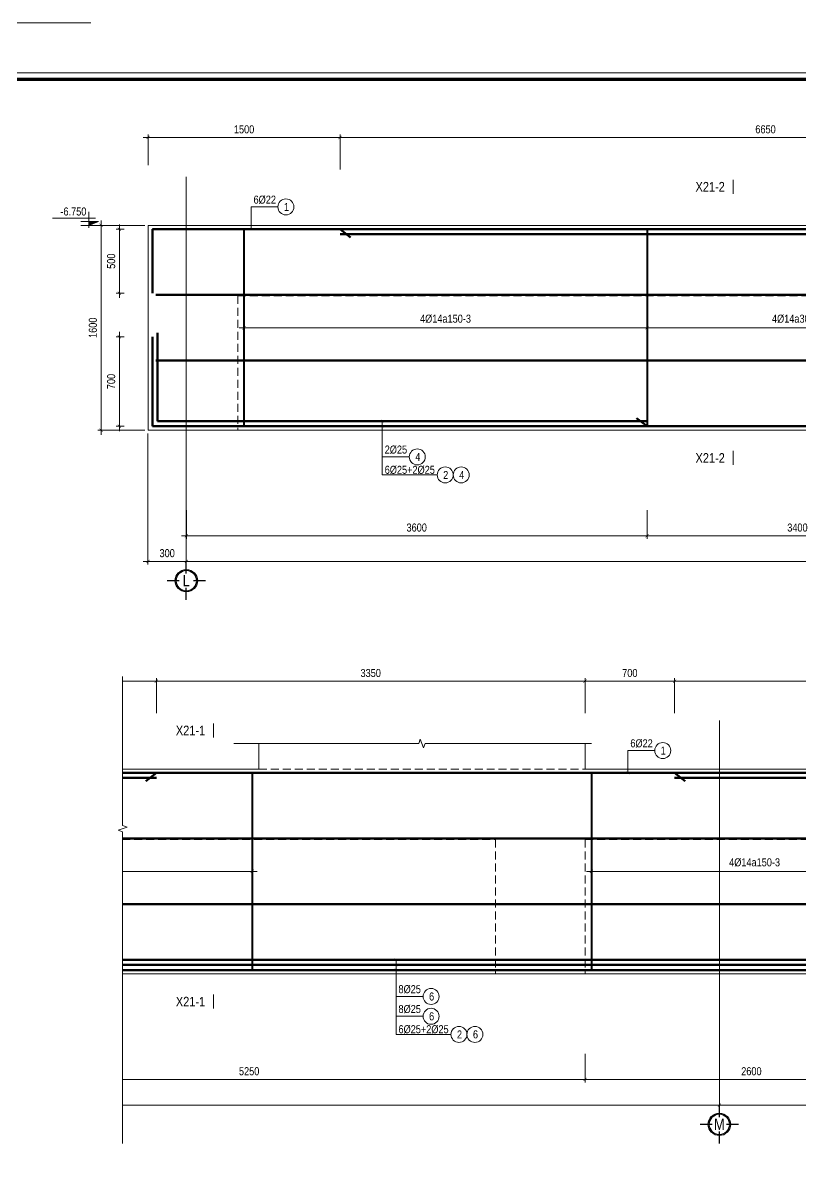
# Model space of a CAD drawing. Header units: millimetres. Extents: x 3014920 to 3563667, y -1638653 to -1356471.
# Drawn here: x 3280740 to 3286814, y -1594881 to -1585927 of the extents above; entities that cross this region are included whole.
import ezdxf
from ezdxf.enums import TextEntityAlignment as Align
from ezdxf.xclip import XClip

# ---------------------------------------------------------------- set-up
doc = ezdxf.new("R2010")
doc.units = ezdxf.units.MM
doc.header["$MEASUREMENT"] = 0
doc.header["$XCLIPFRAME"] = 0
doc.header["$PDMODE"] = 2
for name, pattern in [('6 TANG DIEN HINH 14-15$0$ACAD_ISO10W100', [18, 12, -3, 0, -3]), ('ACAD_ISO04W100', [30, 24, -3, 0, -3]), ('HIDDEN', [0.375, 0.25, -0.125])]:
    doc.linetypes.add(name, pattern=pattern)
doc.layers.get('0').update_dxf_attribs({"lineweight": 9})
doc.layers.get('Defpoints').update_dxf_attribs({"color": 10, "lineweight": 0})
for name, color, linetype, lineweight in [('2', 2, 'Continuous', 20), ('CDAI', 21, 'Continuous', 40), ('CTHEP', 50, 'Continuous', 50), ('DBAO', 90, 'Continuous', 13), ('DGIONG', 130, 'Continuous', 13), ('HATCH', 154, 'Continuous', 9), ('KTH', 154, 'Continuous', 9), ('Net khuat', 8, 'HIDDEN', 13), ('TEXT', 7, 'Continuous', 15), ('TEXT P X', 1, 'Continuous', 9), ('TRUC', 251, 'ACAD_ISO04W100', 9)]:
    doc.layers.add(name, color=color, linetype=linetype, lineweight=lineweight)
doc.layers.add('8', color=8, linetype='Continuous')
doc.styles.add('HELVECONDENSE', font='VHELVCN_0.TTF')
doc.styles.add('Star-HelCon', font='VHELVCN_0.TTF')
doc.styles.add('TTP-HelCon', font='VHELVCN_0.TTF')
doc.styles.add('VNI-HELVE-CONDENSE', font='VHELVCN_0.TTF')
doc.dimstyles.new('kc-25', dxfattribs={"dimtxt": 62.5, "dimasz": 20, "dimexe": 20, "dimexo": 50, "dimgap": 25, "dimtad": 3, "dimdec": 0, "dimzin": 0, "dimdsep": 46, "dimtxsty": 'VNI-HELVE-CONDENSE', "dimblk": 'DIM', "dimcen": 2.5, "dimclrd": 256, "dimclre": 154, "dimclrt": 7, "dimaunit": 1, "dimadec": 0, "dimazin": 0, "dimtfac": 1, "dimtdec": 0, "dimtix": 1, "dimtmove": 0, "dimatfit": 3, "dimldrblk": 'DOT', "dimfxl": 1, "dimtolj": 1, "dimtzin": 0, "dimarcsym": 0})
doc.dimstyles.new('TTP-25', dxfattribs={"dimscale": 25, "dimtxt": 2.5, "dimasz": 1, "dimexe": 1, "dimexo": 1, "dimgap": 0.09, "dimtad": 0, "dimdec": 4, "dimrnd": 1, "dimzin": 9, "dimdsep": 46, "dimtxsty": 'TTP-HelCon', "dimblk": 'ARCHTICK', "dimcen": 0.09, "dimdle": 1.5, "dimclrd": 256, "dimclre": 256, "dimclrt": 7, "dimadec": 0, "dimazin": 0, "dimtfac": 1, "dimtdec": 4, "dimtmove": 0, "dimatfit": 3, "dimldrblk": 'ARCHTICK', "dimfxl": 1, "dimtvp": 1, "dimtolj": 1, "dimtzin": 0, "dimarcsym": 0})

# ---------------------------------------------------------------- blocks, each defined once
blk = doc.blocks.new('dau truc')
blk.add_circle((0, 0), 180)
at = {"layer": '8'}
for p, q in [((0, 127), (0, 345)), ((-127, 0), (-345, 0)), ((0, -345), (0, -127)), ((345, 0), (127, 0))]:
    blk.add_line(p, q, dxfattribs=at)
blk.add_circle((0, 0), 200, dxfattribs=at)
at = {"layer": 'TEXT', "style": 'HELVECONDENSE'}
blk.add_attdef('A', text='', height=233, dxfattribs=at).set_placement((0, 0), align=Align.MIDDLE)
blk = doc.blocks.new('_ArchTick')
at = {"color": 0, "linetype": 'ByBlock', "const_width": 0.15}
blk.add_lwpolyline([(-0.5, -0.5), (0.5, 0.5)], dxfattribs=at)
blk = doc.blocks.new('*D2149')
at = {"layer": 'Defpoints', "color": 0, "transparency": 16777216}
for p in [(1269.3, -2170), (3620.3, -2170), (3620.3, -2395)]:
    blk.add_point(p, dxfattribs=at)
at = {"layer": 'KTH', "lineweight": -2, "transparency": 16777216}
for p, q in [((1269.3, -2195), (1269.3, -2420)), ((3620.3, -2195), (3620.3, -2420)), ((1231.8, -2395), (3657.8, -2395))]:
    blk.add_line(p, q, dxfattribs=at)
at = {"layer": 'KTH', "lineweight": -2, "transparency": 16777216, "xscale": 25, "yscale": 25, "zscale": 25, "rotation": 180}
blk.add_blockref('_ArchTick', (1269.3, -2395), dxfattribs=at)
at = {"layer": 'KTH', "lineweight": -2, "transparency": 16777216, "xscale": 25, "yscale": 25, "zscale": 25}
blk.add_blockref('_ArchTick', (3620.3, -2395), dxfattribs=at)
at = {"layer": 'KTH', "color": 7, "transparency": 16777216, "insert": (2444.8, -2331.2), "char_height": 62.5, "attachment_point": 5, "style": 'TTP-HelCon'}
blk.add_mtext('\\A1;3400', dxfattribs=at)
blk = doc.blocks.new('DIM')
h = blk.add_hatch(color=1)
h.paths.add_polyline_path([(0.49, 0.29, 1), (0.29, 0.49), (-0.19, 0), (0.19, 0)])
h.paths.add_polyline_path([(0.19, 0), (-0.19, 0), (-0.49, -0.29, 1), (-0.29, -0.49)])
at = {"color": 9}
for p, q in [((-0.19, 0), (-1.5, 0)), ((0.19, 0), (1.5, 0))]:
    blk.add_line(p, q, dxfattribs=at)
at = {"color": 1}
for p, q in [((-0.49, -0.29), (0.29, 0.49)), ((-0.29, -0.49), (0.49, 0.29)), ((-0.19, 0), (0.19, 0))]:
    blk.add_line(p, q, dxfattribs=at)
blk.add_arc((-0.39, -0.39), 0.138, 135, 315, dxfattribs=at)
blk = doc.blocks.new('*D2151')
at = {"layer": 'Defpoints', "color": 0, "transparency": 16777216}
for p in [(9920, -2067.7), (-2331, -2170), (9920, -2595)]:
    blk.add_point(p, dxfattribs=at)
at = {"layer": 'KTH', "lineweight": -2, "transparency": 16777216}
for p, q in [((9920, -2092.7), (9920, -2620)), ((-2331, -2195), (-2331, -2620)), ((-2368.5, -2595), (9957.5, -2595))]:
    blk.add_line(p, q, dxfattribs=at)
at = {"layer": 'KTH', "lineweight": -2, "transparency": 16777216, "xscale": 25, "yscale": 25, "zscale": 25, "rotation": 180}
blk.add_blockref('_ArchTick', (-2331, -2595), dxfattribs=at)
at = {"layer": 'KTH', "lineweight": -2, "transparency": 16777216, "xscale": 25, "yscale": 25, "zscale": 25}
blk.add_blockref('_ArchTick', (9920, -2595), dxfattribs=at)
at = {"layer": 'KTH', "color": 7, "transparency": 16777216, "insert": (3794.5, -2531.1), "char_height": 62.5, "attachment_point": 5, "style": 'TTP-HelCon'}
blk.add_mtext('\\A1;10450', dxfattribs=at)
blk = doc.blocks.new('*D2152')
at = {"layer": 'Defpoints', "color": 0, "transparency": 16777216}
for p in [(1269.3, -594.3), (3620.3, -594.3), (3620.3, -770)]:
    blk.add_point(p, dxfattribs=at)
at = {"layer": 'KTH', "lineweight": -2, "transparency": 16777216}
for p, q in [((1269.3, -619.3), (1269.3, -795)), ((3620.3, -619.3), (3620.3, -795)), ((1231.8, -770), (3657.8, -770))]:
    blk.add_line(p, q, dxfattribs=at)
at = {"layer": 'KTH', "lineweight": -2, "transparency": 16777216, "xscale": 25, "yscale": 25, "zscale": 25, "rotation": 180}
blk.add_blockref('_ArchTick', (1269.3, -770), dxfattribs=at)
at = {"layer": 'KTH', "lineweight": -2, "transparency": 16777216, "xscale": 25, "yscale": 25, "zscale": 25}
blk.add_blockref('_ArchTick', (3620.3, -770), dxfattribs=at)
at = {"layer": 'KTH', "color": 7, "transparency": 16777216, "insert": (2444.8, -700.1), "char_height": 62.5, "attachment_point": 5, "style": 'TTP-HelCon'}
blk.add_mtext('\\A1;4Þ14a300-3', dxfattribs=at)
blk = doc.blocks.new('*D2155')
at = {"layer": 'Defpoints', "color": 0, "transparency": 16777216}
for p in [(3620.3, -2170), (8870.3, -2170), (3620.3, -2395)]:
    blk.add_point(p, dxfattribs=at)
at = {"layer": 'KTH', "lineweight": -2, "transparency": 16777216}
for p, q in [((3620.3, -2195), (3620.3, -2420)), ((8870.3, -2195), (8870.3, -2420)), ((8907.8, -2395), (3582.8, -2395))]:
    blk.add_line(p, q, dxfattribs=at)
at = {"layer": 'KTH', "lineweight": -2, "transparency": 16777216, "xscale": 25, "yscale": 25, "zscale": 25, "rotation": 180}
blk.add_blockref('_ArchTick', (3620.3, -2395), dxfattribs=at)
at = {"layer": 'KTH', "lineweight": -2, "transparency": 16777216, "xscale": 25, "yscale": 25, "zscale": 25}
blk.add_blockref('_ArchTick', (8870.3, -2395), dxfattribs=at)
at = {"layer": 'KTH', "color": 7, "transparency": 16777216, "insert": (6245.3, -2331.2), "char_height": 62.5, "attachment_point": 5, "style": 'TTP-HelCon'}
blk.add_mtext('\\A1;5250', dxfattribs=at)
blk = doc.blocks.new('*D2156')
at = {"layer": 'Defpoints', "color": 0, "transparency": 16777216}
for p in [(3620.3, -594.3), (6269.7, -593.5), (3620.3, -769.3)]:
    blk.add_point(p, dxfattribs=at)
at = {"layer": 'KTH', "lineweight": -2, "transparency": 16777216}
for p, q in [((3620.3, -619.3), (3620.3, -794.3)), ((6269.7, -618.5), (6269.7, -794.3)), ((6307.2, -769.3), (3582.8, -769.3))]:
    blk.add_line(p, q, dxfattribs=at)
at = {"layer": 'KTH', "lineweight": -2, "transparency": 16777216, "xscale": 25, "yscale": 25, "zscale": 25, "rotation": 180}
blk.add_blockref('_ArchTick', (3620.3, -769.3), dxfattribs=at)
at = {"layer": 'KTH', "lineweight": -2, "transparency": 16777216, "xscale": 25, "yscale": 25, "zscale": 25}
blk.add_blockref('_ArchTick', (6269.7, -769.3), dxfattribs=at)
at = {"layer": 'KTH', "color": 7, "transparency": 16777216, "insert": (4945, -699.3), "char_height": 62.5, "attachment_point": 5, "style": 'TTP-HelCon'}
blk.add_mtext('\\A1;4Þ14a150-3', dxfattribs=at)
blk = doc.blocks.new('*D2158')
at = {"layer": 'Defpoints', "color": 0, "transparency": 16777216}
for p in [(8920.3, -593.5), (11470.3, -594.3), (11470.3, -770)]:
    blk.add_point(p, dxfattribs=at)
at = {"layer": 'KTH', "lineweight": -2, "transparency": 16777216}
for p, q in [((8920.3, -618.5), (8920.3, -795)), ((11470.3, -619.3), (11470.3, -795)), ((8882.8, -770), (11507.8, -770))]:
    blk.add_line(p, q, dxfattribs=at)
at = {"layer": 'KTH', "lineweight": -2, "transparency": 16777216, "xscale": 25, "yscale": 25, "zscale": 25, "rotation": 180}
blk.add_blockref('_ArchTick', (8920.3, -770), dxfattribs=at)
at = {"layer": 'KTH', "lineweight": -2, "transparency": 16777216, "xscale": 25, "yscale": 25, "zscale": 25}
blk.add_blockref('_ArchTick', (11470.3, -770), dxfattribs=at)
at = {"layer": 'KTH', "color": 7, "transparency": 16777216, "insert": (10195.3, -700.1), "char_height": 62.5, "attachment_point": 5, "style": 'TTP-HelCon'}
blk.add_mtext('\\A1;4Þ14a150-3', dxfattribs=at)
blk = doc.blocks.new('*D2159')
at = {"layer": 'Defpoints', "color": 0, "transparency": 16777216}
for p in [(9570.3, 716), (9570.3, 442), (15420.3, 442)]:
    blk.add_point(p, dxfattribs=at)
at = {"layer": 'KTH', "lineweight": -2, "transparency": 16777216}
for p, q in [((9570.3, 467), (9570.3, 741)), ((15420.3, 467), (15420.3, 741)), ((15457.8, 716), (9532.8, 716))]:
    blk.add_line(p, q, dxfattribs=at)
at = {"layer": 'KTH', "lineweight": -2, "transparency": 16777216, "xscale": 25, "yscale": 25, "zscale": 25, "rotation": 180}
blk.add_blockref('_ArchTick', (9570.3, 716), dxfattribs=at)
at = {"layer": 'KTH', "lineweight": -2, "transparency": 16777216, "xscale": 25, "yscale": 25, "zscale": 25}
blk.add_blockref('_ArchTick', (15420.3, 716), dxfattribs=at)
at = {"layer": 'KTH', "color": 7, "transparency": 16777216, "insert": (12495.3, 779.8), "char_height": 62.5, "attachment_point": 5, "style": 'TTP-HelCon'}
blk.add_mtext('\\A1;5850', dxfattribs=at)
blk = doc.blocks.new('*D2160')
at = {"layer": 'Defpoints', "color": 0, "transparency": 16777216}
for p in [(8870.3, 716), (8870.3, 442), (9570.3, 442)]:
    blk.add_point(p, dxfattribs=at)
at = {"layer": 'KTH', "lineweight": -2, "transparency": 16777216}
for p, q in [((8870.3, 467), (8870.3, 741)), ((9570.3, 467), (9570.3, 741)), ((9607.8, 716), (8832.8, 716))]:
    blk.add_line(p, q, dxfattribs=at)
at = {"layer": 'KTH', "lineweight": -2, "transparency": 16777216, "xscale": 25, "yscale": 25, "zscale": 25, "rotation": 180}
blk.add_blockref('_ArchTick', (8870.3, 716), dxfattribs=at)
at = {"layer": 'KTH', "lineweight": -2, "transparency": 16777216, "xscale": 25, "yscale": 25, "zscale": 25}
blk.add_blockref('_ArchTick', (9570.3, 716), dxfattribs=at)
at = {"layer": 'KTH', "color": 7, "transparency": 16777216, "insert": (9220.3, 779.8), "char_height": 62.5, "attachment_point": 5, "style": 'TTP-HelCon'}
blk.add_mtext('\\A1;700', dxfattribs=at)
blk = doc.blocks.new('*D2162')
at = {"layer": 'Defpoints', "color": 0, "transparency": 16777216}
for p in [(8870.3, -2170), (11470.3, -2170), (8870.3, -2395)]:
    blk.add_point(p, dxfattribs=at)
at = {"layer": 'KTH', "lineweight": -2, "transparency": 16777216}
for p, q in [((8870.3, -2195), (8870.3, -2420)), ((11470.3, -2195), (11470.3, -2420)), ((11507.8, -2395), (8832.8, -2395))]:
    blk.add_line(p, q, dxfattribs=at)
at = {"layer": 'KTH', "lineweight": -2, "transparency": 16777216, "xscale": 25, "yscale": 25, "zscale": 25, "rotation": 180}
blk.add_blockref('_ArchTick', (8870.3, -2395), dxfattribs=at)
at = {"layer": 'KTH', "lineweight": -2, "transparency": 16777216, "xscale": 25, "yscale": 25, "zscale": 25}
blk.add_blockref('_ArchTick', (11470.3, -2395), dxfattribs=at)
at = {"layer": 'KTH', "color": 7, "transparency": 16777216, "insert": (10170.3, -2331.2), "char_height": 62.5, "attachment_point": 5, "style": 'TTP-HelCon'}
blk.add_mtext('\\A1;2600', dxfattribs=at)
blk = doc.blocks.new('*D2163')
at = {"layer": 'Defpoints', "color": 0, "transparency": 16777216}
for p in [(-1880.7, -573.8), (1269.3, -572.9), (1269.3, -770)]:
    blk.add_point(p, dxfattribs=at)
at = {"layer": 'KTH', "lineweight": -2, "transparency": 16777216}
for p, q in [((-1880.7, -598.8), (-1880.7, -795)), ((1269.3, -597.9), (1269.3, -795)), ((-1918.2, -770), (1306.8, -770))]:
    blk.add_line(p, q, dxfattribs=at)
at = {"layer": 'KTH', "lineweight": -2, "transparency": 16777216, "xscale": 25, "yscale": 25, "zscale": 25, "rotation": 180}
blk.add_blockref('_ArchTick', (-1880.7, -770), dxfattribs=at)
at = {"layer": 'KTH', "lineweight": -2, "transparency": 16777216, "xscale": 25, "yscale": 25, "zscale": 25}
blk.add_blockref('_ArchTick', (1269.3, -770), dxfattribs=at)
at = {"layer": 'KTH', "color": 7, "transparency": 16777216, "insert": (-305.7, -700.1), "char_height": 62.5, "attachment_point": 5, "style": 'TTP-HelCon'}
blk.add_mtext('\\A1;4Þ14a150-3', dxfattribs=at)
blk = doc.blocks.new('*D2164')
at = {"layer": 'Defpoints', "color": 0, "transparency": 16777216}
for p in [(8870.3, 716), (5520.3, 442), (8870.3, 442)]:
    blk.add_point(p, dxfattribs=at)
at = {"layer": 'KTH', "lineweight": -2, "transparency": 16777216}
for p, q in [((5520.3, 467), (5520.3, 741)), ((8870.3, 467), (8870.3, 741)), ((5482.8, 716), (8907.8, 716))]:
    blk.add_line(p, q, dxfattribs=at)
at = {"layer": 'KTH', "lineweight": -2, "transparency": 16777216, "xscale": 25, "yscale": 25, "zscale": 25, "rotation": 180}
blk.add_blockref('_ArchTick', (5520.3, 716), dxfattribs=at)
at = {"layer": 'KTH', "lineweight": -2, "transparency": 16777216, "xscale": 25, "yscale": 25, "zscale": 25}
blk.add_blockref('_ArchTick', (8870.3, 716), dxfattribs=at)
at = {"layer": 'KTH', "color": 7, "transparency": 16777216, "insert": (7195.3, 779.8), "char_height": 62.5, "attachment_point": 5, "style": 'TTP-HelCon'}
blk.add_mtext('\\A1;3350', dxfattribs=at)
blk = doc.blocks.new('*D2165')
at = {"layer": 'Defpoints', "color": 0, "transparency": 16777216}
for p in [(-1129.7, 716), (-1129.7, 442), (5520.3, 442)]:
    blk.add_point(p, dxfattribs=at)
at = {"layer": 'KTH', "lineweight": -2, "transparency": 16777216}
for p, q in [((-1129.7, 467), (-1129.7, 741)), ((5520.3, 467), (5520.3, 741)), ((5557.8, 716), (-1167.2, 716))]:
    blk.add_line(p, q, dxfattribs=at)
at = {"layer": 'KTH', "lineweight": -2, "transparency": 16777216, "xscale": 25, "yscale": 25, "zscale": 25, "rotation": 180}
blk.add_blockref('_ArchTick', (-1129.7, 716), dxfattribs=at)
at = {"layer": 'KTH', "lineweight": -2, "transparency": 16777216, "xscale": 25, "yscale": 25, "zscale": 25}
blk.add_blockref('_ArchTick', (5520.3, 716), dxfattribs=at)
at = {"layer": 'KTH', "color": 7, "transparency": 16777216, "insert": (2195.3, 779.8), "char_height": 62.5, "attachment_point": 5, "style": 'TTP-HelCon'}
blk.add_mtext('\\A1;6650', dxfattribs=at)
blk = doc.blocks.new('*D2166')
at = {"layer": 'Defpoints', "color": 0, "transparency": 16777216}
for p in [(9920, -2170), (16420.3, -2170), (9920, -2595)]:
    blk.add_point(p, dxfattribs=at)
at = {"layer": 'KTH', "lineweight": -2, "transparency": 16777216}
for p, q in [((9920, -2195), (9920, -2620)), ((16420.3, -2195), (16420.3, -2620)), ((16457.8, -2595), (9882.5, -2595))]:
    blk.add_line(p, q, dxfattribs=at)
at = {"layer": 'KTH', "lineweight": -2, "transparency": 16777216, "xscale": 25, "yscale": 25, "zscale": 25, "rotation": 180}
blk.add_blockref('_ArchTick', (9920, -2595), dxfattribs=at)
at = {"layer": 'KTH', "lineweight": -2, "transparency": 16777216, "xscale": 25, "yscale": 25, "zscale": 25}
blk.add_blockref('_ArchTick', (16420.3, -2595), dxfattribs=at)
at = {"layer": 'KTH', "color": 7, "transparency": 16777216, "insert": (13170.2, -2531.1), "char_height": 62.5, "attachment_point": 5, "style": 'TTP-HelCon'}
blk.add_mtext('\\A1;6500', dxfattribs=at)
blk = doc.blocks.new('MC')
at = {"layer": 'CTHEP', "const_width": 10, "elevation": 0}
blk.add_lwpolyline([(36, 150), (36, 0)], dxfattribs=at)
at = {"layer": 'TEXT', "style": 'TTP-HelCon'}
blk.add_attdef('A', text='', height=100, dxfattribs=at).set_placement((-50, 26), align=Align.RIGHT)
blk = doc.blocks.new('CODE')
at = {"layer": 'DBAO'}
for p, q in [((-62.5, -20), (-62.5, 105)), ((-62.5, 0), (-137.5, 30)), ((-137.5, 30), (0, 30)), ((-137.5, 0), (0, 0)), ((-112.5, 55), (223.6, 55))]:
    blk.add_line(p, q, dxfattribs=at)
at = {"layer": 'HATCH', "color": 1}
blk.add_solid([(-62.5, 0), (-137.5, 30), (-62.5, 30)], dxfattribs=at)
blk = doc.blocks.new('*D2169')
at = {"layer": 'Defpoints', "color": 0, "transparency": 16777216}
for p in [(-2792.2, 0), (-2854.3, -500), (-2792.2, -500)]:
    blk.add_point(p, dxfattribs=at)
at = {"layer": 'KTH', "lineweight": -2, "transparency": 16777216}
for p, q in [((-2817.2, 0), (-2879.3, 0)), ((-2854.3, 37.5), (-2854.3, -537.5)), ((-2817.2, -500), (-2879.3, -500))]:
    blk.add_line(p, q, dxfattribs=at)
at = {"layer": 'KTH', "lineweight": -2, "transparency": 16777216, "xscale": 25, "yscale": 25, "zscale": 25}
for p, rotation in [((-2854.3, 0), 90), ((-2854.3, -500), 270)]:
    blk.add_blockref('_ArchTick', p, dxfattribs=dict(at, rotation=rotation))
at = {"layer": 'KTH', "color": 7, "transparency": 16777216, "insert": (-2918.1, -250), "char_height": 62.5, "attachment_point": 5, "rotation": 90, "style": 'TTP-HelCon'}
blk.add_mtext('\\A1;500', dxfattribs=at)
blk = doc.blocks.new('*D2170')
at = {"layer": 'Defpoints', "color": 0, "transparency": 16777216}
for p in [(-2792.2, -840), (-2854.3, -1540), (-2792.2, -1540)]:
    blk.add_point(p, dxfattribs=at)
at = {"layer": 'KTH', "lineweight": -2, "transparency": 16777216}
for p, q in [((-2854.3, -802.5), (-2854.3, -1577.5)), ((-2817.2, -840), (-2879.3, -840)), ((-2817.2, -1540), (-2879.3, -1540))]:
    blk.add_line(p, q, dxfattribs=at)
at = {"layer": 'KTH', "lineweight": -2, "transparency": 16777216, "xscale": 25, "yscale": 25, "zscale": 25}
for p, rotation in [((-2854.3, -840), 90), ((-2854.3, -1540), 270)]:
    blk.add_blockref('_ArchTick', p, dxfattribs=dict(at, rotation=rotation))
at = {"layer": 'KTH', "color": 7, "transparency": 16777216, "insert": (-2918.1, -1190), "char_height": 62.5, "attachment_point": 5, "rotation": 90, "style": 'TTP-HelCon'}
blk.add_mtext('\\A1;700', dxfattribs=at)
blk = doc.blocks.new('*D2171')
at = {"layer": 'Defpoints', "color": 0, "transparency": 16777216}
for p in [(-2330.7, -2170), (1269.3, -2170), (-2330.7, -2395)]:
    blk.add_point(p, dxfattribs=at)
at = {"layer": 'KTH', "lineweight": -2, "transparency": 16777216}
for p, q in [((-2330.7, -2195), (-2330.7, -2420)), ((1269.3, -2195), (1269.3, -2420)), ((1306.8, -2395), (-2368.2, -2395))]:
    blk.add_line(p, q, dxfattribs=at)
at = {"layer": 'KTH', "lineweight": -2, "transparency": 16777216, "xscale": 25, "yscale": 25, "zscale": 25, "rotation": 180}
blk.add_blockref('_ArchTick', (-2330.7, -2395), dxfattribs=at)
at = {"layer": 'KTH', "lineweight": -2, "transparency": 16777216, "xscale": 25, "yscale": 25, "zscale": 25}
blk.add_blockref('_ArchTick', (1269.3, -2395), dxfattribs=at)
at = {"layer": 'KTH', "color": 7, "transparency": 16777216, "insert": (-530.7, -2331.2), "char_height": 62.5, "attachment_point": 5, "style": 'TTP-HelCon'}
blk.add_mtext('\\A1;3600', dxfattribs=at)
blk = doc.blocks.new('*D2172')
at = {"layer": 'Defpoints', "color": 0, "transparency": 16777216}
for p in [(-2630.7, -1570), (-2331, -1768.2), (-2331, -2595)]:
    blk.add_point(p, dxfattribs=at)
at = {"layer": 'KTH', "lineweight": -2, "transparency": 16777216}
for p, q in [((-2630.7, -1595), (-2630.7, -2620)), ((-2331, -1793.2), (-2331, -2620)), ((-2668.2, -2595), (-2293.5, -2595))]:
    blk.add_line(p, q, dxfattribs=at)
at = {"layer": 'KTH', "lineweight": -2, "transparency": 16777216, "xscale": 25, "yscale": 25, "zscale": 25, "rotation": 180}
blk.add_blockref('_ArchTick', (-2630.7, -2595), dxfattribs=at)
at = {"layer": 'KTH', "lineweight": -2, "transparency": 16777216, "xscale": 25, "yscale": 25, "zscale": 25}
blk.add_blockref('_ArchTick', (-2331, -2595), dxfattribs=at)
at = {"layer": 'KTH', "color": 7, "transparency": 16777216, "insert": (-2480.8, -2531.1), "char_height": 62.5, "attachment_point": 5, "style": 'TTP-HelCon'}
blk.add_mtext('\\A1;300', dxfattribs=at)
blk = doc.blocks.new('*D2173')
at = {"layer": 'Defpoints', "color": 0, "transparency": 16777216}
for p in [(-2997.4, 30), (-2629.7, 30), (-2629.7, -1570)]:
    blk.add_point(p, dxfattribs=at)
at = {"layer": 'KTH', "lineweight": -2, "transparency": 16777216}
for p, q in [((-2654.7, 30), (-3022.4, 30)), ((-2997.4, -1607.5), (-2997.4, 67.5)), ((-2654.7, -1570), (-3022.4, -1570))]:
    blk.add_line(p, q, dxfattribs=at)
at = {"layer": 'KTH', "lineweight": -2, "transparency": 16777216, "xscale": 25, "yscale": 25, "zscale": 25}
for p, rotation in [((-2997.4, 30), 90), ((-2997.4, -1570), 270)]:
    blk.add_blockref('_ArchTick', p, dxfattribs=dict(at, rotation=rotation))
at = {"layer": 'KTH', "color": 7, "transparency": 16777216, "insert": (-3061.3, -770), "char_height": 62.5, "attachment_point": 5, "rotation": 90, "style": 'TTP-HelCon'}
blk.add_mtext('\\A1;1600', dxfattribs=at)
blk = doc.blocks.new('*D2174')
at = {"layer": 'Defpoints', "color": 0, "transparency": 16777216}
for p in [(-1129.7, 716), (-2629.7, 476.2), (-1129.7, 476.2)]:
    blk.add_point(p, dxfattribs=at)
at = {"layer": 'KTH', "lineweight": -2, "transparency": 16777216}
for p, q in [((-2629.7, 501.2), (-2629.7, 741)), ((-1129.7, 501.2), (-1129.7, 741)), ((-2667.2, 716), (-1092.2, 716))]:
    blk.add_line(p, q, dxfattribs=at)
at = {"layer": 'KTH', "lineweight": -2, "transparency": 16777216, "xscale": 25, "yscale": 25, "zscale": 25, "rotation": 180}
blk.add_blockref('_ArchTick', (-2629.7, 716), dxfattribs=at)
at = {"layer": 'KTH', "lineweight": -2, "transparency": 16777216, "xscale": 25, "yscale": 25, "zscale": 25}
blk.add_blockref('_ArchTick', (-1129.7, 716), dxfattribs=at)
at = {"layer": 'KTH', "color": 7, "transparency": 16777216, "insert": (-1879.7, 779.8), "char_height": 62.5, "attachment_point": 5, "style": 'TTP-HelCon'}
blk.add_mtext('\\A1;1500', dxfattribs=at)
blk = doc.blocks.new('*D2115')
at = {"layer": 'Defpoints', "color": 0, "transparency": 16777216}
for p in [(67846.2, -5991.8), (55595.2, -6094.2), (67846.2, -6519.1)]:
    blk.add_point(p, dxfattribs=at)
at = {"layer": 'KTH', "lineweight": -2, "transparency": 16777216}
for p, q in [((67846.2, -6016.8), (67846.2, -6544.1)), ((55595.2, -6119.2), (55595.2, -6544.1)), ((55557.7, -6519.1), (67883.7, -6519.1))]:
    blk.add_line(p, q, dxfattribs=at)
at = {"layer": 'KTH', "lineweight": -2, "transparency": 16777216, "xscale": 25, "yscale": 25, "zscale": 25, "rotation": 180}
blk.add_blockref('_ArchTick', (55595.2, -6519.1), dxfattribs=at)
at = {"layer": 'KTH', "lineweight": -2, "transparency": 16777216, "xscale": 25, "yscale": 25, "zscale": 25}
blk.add_blockref('_ArchTick', (67846.2, -6519.1), dxfattribs=at)
at = {"layer": 'KTH', "color": 7, "transparency": 16777216, "insert": (61720.7, -6455.3), "char_height": 62.5, "attachment_point": 5, "style": 'TTP-HelCon'}
blk.add_mtext('\\A1;10450', dxfattribs=at)
blk = doc.blocks.new('*D2131')
at = {"layer": 'Defpoints', "color": 0, "transparency": 16777216}
for p in [(67846.2, -6094.2), (74346.6, -6094.2), (67846.2, -6519.1)]:
    blk.add_point(p, dxfattribs=at)
at = {"layer": 'KTH', "lineweight": -2, "transparency": 16777216}
for p, q in [((67846.2, -6119.2), (67846.2, -6544.1)), ((74346.6, -6119.2), (74346.6, -6544.1)), ((74384.1, -6519.1), (67808.7, -6519.1))]:
    blk.add_line(p, q, dxfattribs=at)
at = {"layer": 'KTH', "lineweight": -2, "transparency": 16777216, "xscale": 25, "yscale": 25, "zscale": 25, "rotation": 180}
blk.add_blockref('_ArchTick', (67846.2, -6519.1), dxfattribs=at)
at = {"layer": 'KTH', "lineweight": -2, "transparency": 16777216, "xscale": 25, "yscale": 25, "zscale": 25}
blk.add_blockref('_ArchTick', (74346.6, -6519.1), dxfattribs=at)
at = {"layer": 'KTH', "color": 7, "transparency": 16777216, "insert": (71096.4, -6455.3), "char_height": 62.5, "attachment_point": 5, "style": 'TTP-HelCon'}
blk.add_mtext('\\A1;6500', dxfattribs=at)
blk = doc.blocks.new('CHG_XX_Khung ten')
blk.add_lwpolyline([(15, 579), (826, 579), (826, 15), (15, 15)], close=True)
at = {"color": 4, "linetype": 'Continuous', "const_width": 1}
blk.add_lwpolyline([(17, 577), (824, 577), (824, 17), (17, 17)], close=True, dxfattribs=at)
at = {"layer": 'Defpoints', "color": 1, "ltscale": 2}
blk.add_lwpolyline([(40.06, 594), (0, 594), (0, 554)], dxfattribs=at)
blk = doc.blocks.new('2X-21')
at = {"layer": 'CDAI'}
for points in [[(-1880.6741, 0.00001), (-1880.6741, -1539.99999)], [(1269.32573, 0), (1269.32573, -1540)], [(6269.65979, 0.74534), (6269.65979, -1539.25466)], [(8920.32361, -0.01737), (8920.32361, -1540.01737)]]:
    blk.add_lwpolyline(points, dxfattribs=at)
at = {"layer": 'CTHEP'}
for p, q in [((-1048.24838, -64.5255), (-1129.67427, 0)), ((5438.89936, -64.5255), (5520.32526, 0)), ((9651.74951, -64.5255), (9570.32361, 0)), ((16355.88119, -513.33332), (-2569.98634, -513.33332)), ((-2594.67283, -1540), (-2594.67283, -840.01336)), ((-2556.37132, -1500), (-2556.37132, -810.01336)), ((16355.88119, -1026.66665), (-2569.98634, -1026.66665)), ((1269.32573, -1500), (-2556.37132, -1500)), ((1187.89984, -1475.4745), (1269.32573, -1540)), ((-2594.67283, -1540), (16385.32766, -1539.99999))]:
    blk.add_line(p, q, dxfattribs=at)
for points in [[(-2594.69233, -500.01337), (-2594.69233, 0), (16385.34716, 0)], [(-1129.67427, -40), (5520.32526, -40)], [(9570.32361, -40), (15420.32015, -40)], [(3620.32365, -1459.99999), (11470.32361, -1459.99999)], [(3620.32365, -1500), (11470.32361, -1500)]]:
    blk.add_lwpolyline(points, dxfattribs=at)
at = {"layer": 'DBAO', "linetype": 'Continuous'}
for p, q in [((6320.32526, 30), (6320.32526, 230)), ((8870.32526, 30), (8870.32526, 230)), ((-2629.67283, 30), (3670.32526, 30)), ((-2629.67283, 29.98663), (-2629.67283, -1570.01337)), ((3670.32526, 30), (6320.32526, 30)), ((8870.32526, 30), (16120.32571, 30))]:
    blk.add_line(p, q, dxfattribs=at)
at = {"layer": 'DBAO', "linetype": 'Continuous', "flags": 128}
blk.add_lwpolyline([(16420.32766, -1570), (-2629.67175, -1570), (-2629.67283, 30)], dxfattribs=at)
at = {"layer": 'DGIONG', "linetype": 'Continuous', "elevation": 0, "flags": 128}
blk.add_lwpolyline([(8920.32526, 230), (7620.32526, 230), (7607.82526, 195.65653), (7582.82526, 264.34347), (7570.32526, 230), (6125.46746, 230)], dxfattribs=at)
at = {"layer": 'DGIONG'}
for centre in [(-1552.70502, 173.92734), (9477.45167, 173.92734), (7667.1923, -1746.86247), (-525.82841, -1778.70576), (-307.93889, -1919.81051), (-182.93889, -1919.81051), (7667.19233, -1901.84347), (7885.08185, -2042.94823), (8010.08185, -2042.94823)]:
    blk.add_circle(centre, 62.5, dxfattribs=at)
at = {"layer": 'Net khuat', "ltscale": 250}
for p, q in [((6320.32526, 30), (8870.32526, 30)), ((-1929.67312, -519.97037), (8170.32365, -519.98528)), ((-1929.67312, -519.97037), (-1929.67312, -1569.99997)), ((8170.32365, -519.98528), (8170.32365, -1570)), ((8870.32526, -519.98684), (16120.32571, -519.99809)), ((8870.32526, -519.98684), (8870.32526, -1570))]:
    blk.add_line(p, q, dxfattribs=at)
at = {"layer": 'TRUC', "linetype": '6 TANG DIEN HINH 14-15$0$ACAD_ISO10W100', "ltscale": 1250}
for points in [[(-2331.00883, 408.27092), (-2331.00883, -2642.59717)], [(9919.99117, 408.27092), (9919.99117, -2642.59717)]]:
    blk.add_lwpolyline(points, dxfattribs=at)
ref = blk.add_blockref('MC', (1914.88571, 388.14082), dxfattribs=dict(xscale=-0.75, yscale=0.75, zscale=0.75, rotation=180))
ref.add_attrib('A', 'X21-2', dxfattribs={"layer": 'TEXT', "height": 75, "style": 'TTP-HelCon'}).set_placement((1877.38571, 294.01039), align=Align.RIGHT)
ref = blk.add_blockref('MC', (5939.09175, 388.14082), dxfattribs=dict(xscale=-0.75, yscale=0.75, zscale=0.75, rotation=180))
ref.add_attrib('A', 'X21-1', dxfattribs={"layer": 'TEXT', "height": 75, "style": 'TTP-HelCon'}).set_placement((5901.59175, 294.01039), align=Align.RIGHT)
ref = blk.add_blockref('MC', (1914.88571, -1730.46061), dxfattribs=dict(xscale=-0.75, yscale=0.75, zscale=0.75, rotation=180))
ref.add_attrib('A', 'X21-2', dxfattribs={"layer": 'TEXT', "height": 75, "style": 'TTP-HelCon'}).set_placement((1877.38571, -1824.59104), align=Align.RIGHT)
ref = blk.add_blockref('MC', (5939.09175, -1730.46061), dxfattribs=dict(xscale=-0.75, yscale=0.75, zscale=0.75, rotation=180))
ref.add_attrib('A', 'X21-1', dxfattribs={"layer": 'TEXT', "height": 75, "style": 'TTP-HelCon'}).set_placement((5901.59175, -1824.59104), align=Align.RIGHT)
at = {"layer": '2', "ltscale": 300}
ref = blk.add_blockref('dau truc', (-2331.00883, -2745.82027), dxfattribs=dict(at, xscale=0.4367131292819977, yscale=0.4367131292819977, zscale=0.4367131292819977))
ref.add_attrib('A', 'L', dxfattribs={"layer": 'TEXT', "height": 87.5, "style": 'HELVECONDENSE'}).set_placement((-2331.00883, -2745.82027), align=Align.MIDDLE)
ref = blk.add_blockref('dau truc', (9919.99117, -2745.82027), dxfattribs=dict(at, xscale=0.4367131292819977, yscale=0.4367131292819977, zscale=0.4367131292819977))
ref.add_attrib('A', 'M', dxfattribs={"layer": 'TEXT', "height": 87.5, "style": 'HELVECONDENSE'}).set_placement((9919.99117, -2745.82027), align=Align.MIDDLE)
at = {"layer": 'KTH', "linetype": 'Continuous', "xscale": -1}
blk.add_blockref('CODE', (-3154.30358, 30), dxfattribs=at)
at = {"layer": 'TEXT', "style": 'TTP-HelCon'}
for s, p in [('6Þ22', (-1805.69325, 199.78028, 0)), ('6Þ22', (9224.46344, 199.78028, 0)), ('2Þ25', (-780.74679, -1752.85281, 0)), ('8Þ25', (7412.27393, -1721.00953, 0)), ('6Þ25+2Þ25', (-780.74676, -1910.75375, 0)), ('8Þ25', (7412.27395, -1875.99053, 0)), ('6Þ25+2Þ25', (7412.27398, -2033.89147, 0))]:
    blk.add_text(s, height=62.5, dxfattribs=at).set_placement(p)
at = {"layer": 'TEXT', "style": 'Star-HelCon'}
for s, p in [('1', (-1548.53836, 173.92734)), ('1', (9481.61833, 173.92734)), ('4', (-521.66175, -1778.70576)), ('6', (7671.35897, -1746.86247)), ('6', (7671.35899, -1901.84347)), ('2', (-303.77222, -1919.81051)), ('4', (-178.77222, -1919.81051)), ('2', (7889.24852, -2042.94823)), ('6', (8014.24852, -2042.94823))]:
    blk.add_text(s, height=62.5, dxfattribs=at).set_placement(p, align=Align.MIDDLE)
at = {"layer": 'TEXT', "style": 'TTP-HelCon'}
blk.add_text('-6.750', height=62.5, dxfattribs=at).set_placement((-3112.03691, 106.99499), align=Align.RIGHT)
at = {"layer": 'KTH'}
for base, p1, p2, picture, middle in [((-1129.67427, 715.95955), (-2629.67315, 476.24264), (-1129.67427, 476.24264), '*D2174', (-1879.67371, 779.79289)), ((-1129.67427, 715.95955), (5520.32526, 441.95495), (-1129.67427, 441.95495), '*D2165', (2195.32549, 779.79289)), ((8870.325256, 715.959555), (9570.323615, 441.954947), (8870.325256, 441.954947), '*D2160', (9220.324435, 779.792888)), ((9570.32361, 715.95955), (15420.32015, 441.95495), (9570.32361, 441.95495), '*D2159', (12495.32188, 779.79289)), ((-2331.008828, -2594.955737), (-2630.67328, -1570.008494), (-2331.008828, -1768.210962), '*D2172', (-2480.841054, -2531.122404)), ((-2330.67234, -2395), (1269.32573, -2170), (-2330.67234, -2170), '*D2171', (-530.6733, -2331.16667)), ((9919.99117, -2594.95574), (16420.32571, -2170), (9919.99117, -2170), '*D2166', (13170.15844, -2531.1224))]:
    dim = blk.add_linear_dim(base=base, p1=p1, p2=p2, dimstyle='TTP-25', override={"dimtmove": 1}, dxfattribs=at)
    dim.commit()
    dim.dimension.update_dxf_attribs({"geometry": picture, "text_midpoint": middle})
for base, p1, p2, angle, picture, middle in [((8870.32526, 715.95955), (5520.32526, 441.95495), (8870.32526, 441.95495), 180, '*D2164', (7195.32526, 779.79289)), ((-2997.44572, 30), (-2629.67332, -1570), (-2629.67332, 30), 90, '*D2173', (-3061.27905, -770)), ((-2854.30358, -500), (-2792.18179, 0), (-2792.18179, -500), 90, '*D2169', (-2918.13691, -250)), ((-2854.30358, -1540), (-2792.18179, -840), (-2792.18179, -1540), 90, '*D2170', (-2918.13691, -1190)), ((3620.32365, -2395), (8870.32526, -2170), (3620.32365, -2170), 180, '*D2155', (6245.32445, -2331.16667)), ((8870.325256, -2394.999999), (11470.323615, -2169.999999), (8870.325256, -2169.999999), 180, '*D2162', (10170.324435, -2331.166665))]:
    dim = blk.add_linear_dim(base=base, p1=p1, p2=p2, angle=angle, dimstyle='TTP-25', override={"dimtmove": 1}, dxfattribs=at)
    dim.commit()
    dim.dimension.update_dxf_attribs({"geometry": picture, "text_midpoint": middle})
at = {"layer": 'KTH', "color": 1}
for base, p1, p2, text, picture, middle in [((1269.32573, -769.99999), (-1880.6741, -573.81818), (1269.32573, -572.86333), '4Þ14a150-3', '*D2163', (-305.67419, -700.08332)), ((3620.32365, -770), (1269.32573, -594.2705), (3620.32365, -594.2705), '4Þ14a300-3', '*D2152', (2444.82469, -700.08333))]:
    dim = blk.add_linear_dim(base=base, p1=p1, p2=p2, text=text, dimstyle='TTP-25', override={"dimtmove": 1}, dxfattribs=at)
    dim.commit()
    dim.dimension.update_dxf_attribs({"geometry": picture, "text_midpoint": middle})
dim = blk.add_linear_dim(base=(3620.32365, -769.25466), p1=(6269.65979, -593.52516), p2=(3620.32365, -594.2705), angle=180, text='4Þ14a150-3', dimstyle='TTP-25', override={"dimtmove": 1}, dxfattribs=at)
dim.commit()
dim.dimension.update_dxf_attribs({"geometry": '*D2156', "text_midpoint": (4944.99172, -699.338)})
at = {"layer": 'KTH'}
for base, p1, p2, text, picture, middle in [((11470.32361, -770), (8920.32361, -593.52516), (11470.32361, -594.2705), '4Þ14a150-3', '*D2158', (10195.32361, -700.08333)), ((3620.32365, -2395), (1269.32573, -2170), (3620.32365, -2170), '3400', '*D2149', (2444.82469, -2331.16667))]:
    dim = blk.add_linear_dim(base=base, p1=p1, p2=p2, text=text, dimstyle='TTP-25', override={"dimtmove": 1}, dxfattribs=at)
    dim.commit()
    dim.dimension.update_dxf_attribs({"geometry": picture, "text_midpoint": middle})
dim = blk.add_linear_dim(base=(9919.99117, -2594.95574), p1=(-2331.00883, -2170), p2=(9919.99117, -2067.65926), angle=180, text='10450', dimstyle='TTP-25', override={"dimtmove": 1}, dxfattribs=at)
dim.commit()
dim.dimension.update_dxf_attribs({"geometry": '*D2151', "text_midpoint": (3794.49117, -2531.1224)})
at = {"layer": 'DGIONG'}
for points in [[(-1824.20502, 0), (-1824.20529, 173.92734), (-1615.20502, 173.92734)], [(9205.95167, 0), (9205.9514, 173.92734), (9414.95167, 173.92734)], [(-799.2587, -1500), (-799.25885, -1778.70576), (-588.32844, -1778.70576)], [(7393.76192, -1459.99999), (7393.7619, -1901.84347), (7604.6923, -1901.84347)], [(7393.76197, -1500), (7393.7619, -1746.86247), (7604.6923, -1746.86247)], [(-799.25863, -1540), (-799.2588, -1919.81051), (-370.43889, -1919.81051)], [(7393.76195, -1540), (7393.76195, -2042.94823), (7822.58185, -2042.94823)]]:
    blk.add_leader(points, dimstyle='kc-25', override={"dimtad": 0, "dimldrblk": 'ArchTick', "dimfxl": 100, "dimarcsym": 1}, dxfattribs=at)
blk = doc.blocks.new('2X-20')
at = {"layer": 'CTHEP'}
blk.add_line((74284.57713, -4994.16584), (53745.54971, -4994.16585), dxfattribs=at)
for points in [[(55076.56114, -4524.16585), (74311.57278, -4524.16585)], [(55076.56114, -5464.16585), (74311.55328, -5464.16584), (74311.55328, -4864.16584)]]:
    blk.add_lwpolyline(points, dxfattribs=at)
at = {"layer": 'DBAO', "linetype": 'Continuous'}
blk.add_line((74346.55328, -5494.16585), (55696.55231, -5494.16585), dxfattribs=at)
at = {"layer": 'Net khuat', "ltscale": 250}
blk.add_line((53745.54971, -5044.13321), (66196.55231, -5044.1494), dxfattribs=at)
at = {"layer": 'KTH'}
dim = blk.add_linear_dim(base=(67846.21679, -6519.12159), p1=(55595.21679, -6094.16585), p2=(67846.21679, -5991.82511), angle=180, text='10450', dimstyle='TTP-25', override={"dimtmove": 1}, dxfattribs=at)
dim.commit()
dim.dimension.update_dxf_attribs({"geometry": '*D2115', "text_midpoint": (61720.71679, -6455.28825)})
dim = blk.add_linear_dim(base=(67846.21679, -6519.12159), p1=(74346.55133, -6094.16585), p2=(67846.21679, -6094.16585), dimstyle='TTP-25', override={"dimtmove": 1}, dxfattribs=at)
dim.commit()
dim.dimension.update_dxf_attribs({"geometry": '*D2131', "text_midpoint": (71096.38406, -6455.28825)})

msp = doc.modelspace()

# ---------------------------------------------------------------- linework, layer by layer
at = {"layer": 'DGIONG', "linetype": 'Continuous', "flags": 128}
msp.add_lwpolyline([(3281519.63067, -1594680.70114), (3281519.63067, -1592246.72833), (3281485.2872, -1592234.22833), (3281553.97414, -1592209.22833), (3281519.63067, -1592196.72833), (3281519.63049, -1591031.76266)], dxfattribs=at)

# ---------------------------------------------------------------- block references
at = {"layer": 'DBAO'}
ref = msp.add_blockref('2X-20', (3215510.89431, -1582931.33721), dxfattribs=at)
XClip(ref).set_block_clipping_path([(42792.7912316448, -7443.0125727679), (59840.7340338589, -2897.4194532279)])
ref = msp.add_blockref('2X-20', (3206375.5499, -1586712.30188), dxfattribs=at)
XClip(ref).set_block_clipping_path([(54567.0674770786, -6919.4327499529), (69012.2444487917, -3391.722764177)])
at = {"layer": 'TEXT P X', "color": 5}
ref = msp.add_blockref('2X-21', (3284348.50024, -1587538.52484), dxfattribs=at)
XClip(ref).set_block_clipping_path([(-3585.4971246524, -3275.8507402162), (11188.6790112788, 1242.3755951158)])
ref = msp.add_blockref('2X-21', (3276263.05224, -1591785.7454), dxfattribs=at)
XClip(ref).set_block_clipping_path([(5254.3246771409, -3515.4622051159), (16937.7819298198, 1072.4547652272)])

# ---------------------------------------------------------------- next in the draw order: block references
at = {"color": 5, "xscale": 25.92478421704392, "yscale": 25.92478421704392, "zscale": 25.92478421704392}
msp.add_blockref('CHG_XX_Khung ten', (3280231.54967, -1601326.46106), dxfattribs=at)

doc.saveas('drawing.dxf')
